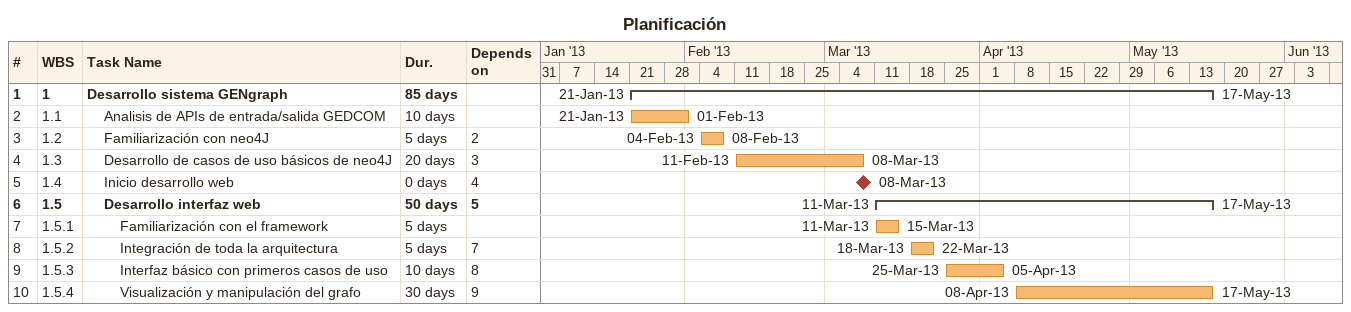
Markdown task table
Planificación

| ID | WBS | Task | Duration | Start | Finish | Predecessors |
|---|---|---|---|---|---|---|
| 1 | 1 | **Desarrollo sistema GENgraph** | 85d | 2013-01-21 | 2013-05-17 |  |
| 2 | 1.1 | Analisis de APIs de entrada/salida GEDCOM | 10d | 2013-01-21 | 2013-02-01 |  |
| 3 | 1.2 | Familiarización con neo4J | 5d | 2013-02-04 | 2013-02-08 | 2 |
| 4 | 1.3 | Desarrollo de casos de uso básicos de neo4J | 20d | 2013-02-11 | 2013-03-08 | 3 |
| 5 | 1.4 | Inicio desarrollo web | 0d | 2013-03-08 | 2013-03-08 | 4 |
| 6 | 1.5 | **Desarrollo interfaz web** | 50d | 2013-03-11 | 2013-05-17 | 5 |
| 7 | 1.5.1 | Familiarización con el framework | 5d | 2013-03-11 | 2013-03-15 |  |
| 8 | 1.5.2 | Integración de toda la arquitectura | 5d | 2013-03-18 | 2013-03-22 | 7 |
| 9 | 1.5.3 | Interfaz básico con primeros casos de uso | 10d | 2013-03-25 | 2013-04-05 | 8 |
| 10 | 1.5.4 | Visualización y manipulación del grafo | 30d | 2013-04-08 | 2013-05-17 | 9 |
